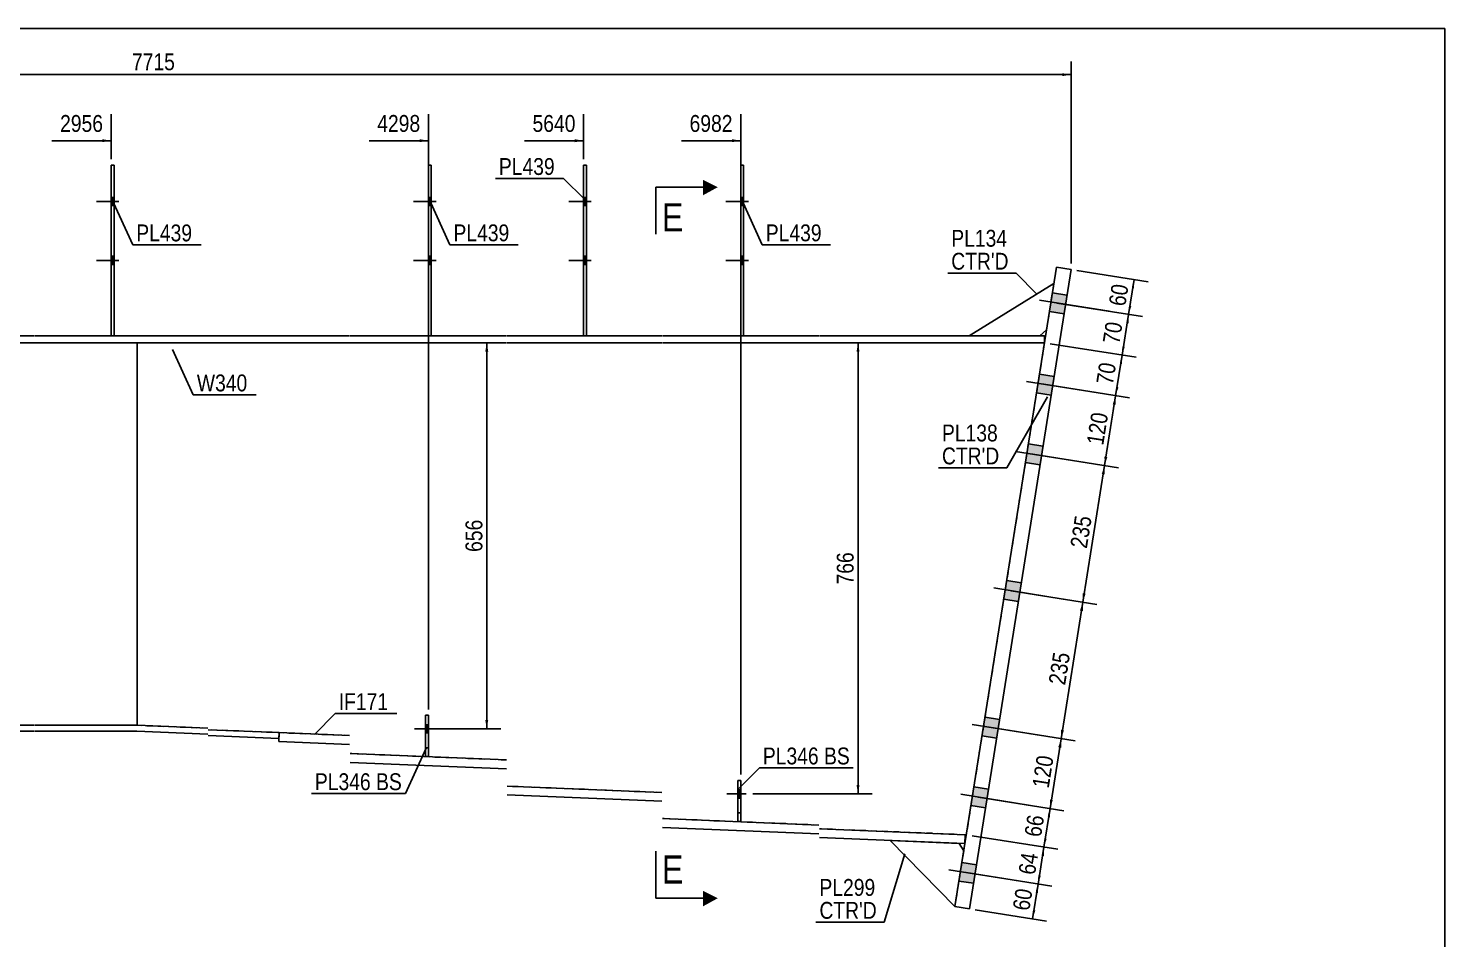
# Model space of a CAD drawing. Header units: millimetres. Extents: x -29 to 374, y -191 to 86.
# Drawn here: x 132.7 to 373.5, y -68.7 to 85.9 of the extents above; entities that cross this region are included whole.
import ezdxf

# ---------------------------------------------------------------- set-up
doc = ezdxf.new("R2010")
doc.units = ezdxf.units.MM
doc.linetypes.add('DXK_LINE_DOT1', pattern=[1.8814, 0.9407, -0.9407])
doc.linetypes.add('DXK_LINE_DOT2', pattern=[3.9198, 1.9599, -1.9599])
doc.styles.add('Arial Narrow', font='ARIALN.TTF', dxfattribs={"height": 0.2})

# ---------------------------------------------------------------- blocks, each defined once
blk = doc.blocks.new('Unknown-623699671-1210')
at = {"color": 5, "linetype": 'Continuous'}
for p, q in [((373.51, 85.92), (-26.49, 85.92)), ((373.51, -191.08), (373.51, 85.92))]:
    blk.add_line(p, q, dxfattribs=at)
blk = doc.blocks.new('Bolt-623699671-2019 - 1732')
at = {"color": 3, "linetype": 'DXK_LINE_DOT2'}
for p, q in [((254.77, -44.15), (251.47, -44.15)), ((253.82, -43.45), (253.32, -43.45)), ((253.82, -44.85), (253.32, -44.85))]:
    blk.add_line(p, q, dxfattribs=at)
blk = doc.blocks.new('Part-623699671-1764 - 1732')
at = {"color": 2, "linetype": 'Continuous'}
for p, q in [((200.22, -37.8), (200.22, -30.8)), ((200.22, -30.8), (200.72, -30.8)), ((200.72, -30.8), (200.72, -37.8)), ((200.72, -37.8), (200.22, -37.8))]:
    blk.add_line(p, q, dxfattribs=at)
at = {"color": 7, "linetype": 'DXK_LINE_DOT1'}
blk.add_line((200.22, -36.3), (200.72, -36.3), dxfattribs=at)
blk = doc.blocks.new('Bolt-623699671-1740 - 1732')
at = {"linetype": 'Continuous'}
blk.add_hatch(color=3, dxfattribs=at).paths.add_polyline_path([(200.72, -33.8), (200.72, -32.4), (200.22, -32.4), (200.22, -33.8)])
at = {"color": 3, "linetype": 'Continuous'}
for p, q in [((201.67, -33.1), (198.37, -33.1)), ((200.72, -32.4), (200.22, -32.4)), ((200.72, -33.8), (200.22, -33.8))]:
    blk.add_line(p, q, dxfattribs=at)
blk = doc.blocks.new('Bolt-623699671-1741 - 1732')
at = {"color": 3, "linetype": 'DXK_LINE_DOT2'}
for p, q in [((201.67, -33.1), (198.37, -33.1)), ((200.72, -32.4), (200.22, -32.4)), ((200.72, -33.8), (200.22, -33.8))]:
    blk.add_line(p, q, dxfattribs=at)
blk = doc.blocks.new('Bolt-623699671-1742 - 1732')
at = {"linetype": 'Continuous'}
for points in [[(201.22, 55.8), (201.22, 57.2), (200.72, 57.2), (200.72, 55.8)], [(201.22, 55.8), (201.22, 57.2), (200.72, 57.2), (200.72, 55.8)], [(201.22, 45.8), (201.22, 47.2), (200.72, 47.2), (200.72, 45.8)], [(201.22, 45.8), (201.22, 47.2), (200.72, 47.2), (200.72, 45.8)]]:
    blk.add_hatch(color=3, dxfattribs=at).paths.add_polyline_path(points)
at = {"color": 3, "linetype": 'Continuous'}
for p, q in [((202.02, 56.5), (198.22, 56.5)), ((202.02, 56.5), (198.22, 56.5)), ((201.22, 57.2), (200.72, 57.2)), ((201.22, 57.2), (200.72, 57.2)), ((201.22, 55.8), (200.72, 55.8)), ((201.22, 55.8), (200.72, 55.8)), ((202.02, 46.5), (198.22, 46.5)), ((202.02, 46.5), (198.22, 46.5)), ((201.22, 47.2), (200.72, 47.2)), ((201.22, 47.2), (200.72, 47.2)), ((201.22, 45.8), (200.72, 45.8)), ((201.22, 45.8), (200.72, 45.8))]:
    blk.add_line(p, q, dxfattribs=at)
blk = doc.blocks.new('Part-623699671-1786 - 1732')
at = {"color": 7, "linetype": 'DXK_LINE_DOT1'}
for p, q in [((200.22, -37.8), (200.22, -30.8)), ((200.22, -30.8), (200.72, -30.8)), ((200.72, -37.8), (200.72, -30.8)), ((200.72, -37.8), (200.22, -37.8))]:
    blk.add_line(p, q, dxfattribs=at)
blk = doc.blocks.new('Part-623699671-1791 - 1732')
at = {"color": 2, "linetype": 'Continuous'}
for p, q in [((201.22, 62.7), (200.72, 62.7)), ((200.72, 62.7), (200.72, 33.7)), ((201.22, 33.7), (201.22, 62.7))]:
    blk.add_line(p, q, dxfattribs=at)
at = {"color": 7, "linetype": 'DXK_LINE_DOT1'}
blk.add_line((200.72, 33.7), (201.22, 33.7), dxfattribs=at)
blk = doc.blocks.new('Part-623699671-2133 - 1732')
at = {"color": 2, "linetype": 'Continuous'}
for p, q in [((175.3, -35.23), (175.36, -33.73)), ((187.32, -35.73), (175.3, -35.23)), ((187.32, -34.23), (175.36, -33.73)), ((214.02, -38.39), (187.42, -37.29)), ((214.02, -39.89), (187.42, -38.8)), ((240.42, -43.91), (214.12, -42.83)), ((240.42, -45.41), (214.12, -44.33)), ((267.12, -49.44), (240.52, -48.34)), ((267.12, -50.94), (240.52, -49.84)), ((292.01, -51.08), (267.22, -50.06)), ((291.94, -52.58), (267.22, -51.56)), ((291.94, -52.56), (292.01, -51.08))]:
    blk.add_line(p, q, dxfattribs=at)
at = {"color": 7, "linetype": 'DXK_LINE_DOT1'}
for q in [(291.94, -52.56), (291.94, -52.58)]:
    blk.add_line((291.94, -52.58), q, dxfattribs=at)
blk = doc.blocks.new('Part-623699671-1984 - 1732')
at = {"color": 2, "linetype": 'Continuous'}
for p, q in [((227.62, 62.7), (227.12, 62.7)), ((227.12, 62.7), (227.12, 33.7)), ((227.62, 33.7), (227.62, 62.7))]:
    blk.add_line(p, q, dxfattribs=at)
at = {"color": 7, "linetype": 'DXK_LINE_DOT1'}
blk.add_line((227.12, 33.7), (227.62, 33.7), dxfattribs=at)
blk = doc.blocks.new('Part-623699671-1818 - 1732')
at = {"color": 2, "linetype": 'Continuous'}
for p, q in [((133.7, 33.7), (121.7, 33.7)), ((121.7, 33.7), (121.7, 32.5)), ((121.7, 32.5), (133.7, 32.5)), ((163.2, 33.7), (133.8, 33.7)), ((133.8, 32.5), (163.2, 32.5)), ((187.32, 33.7), (163.3, 33.7)), ((163.3, 32.5), (187.32, 32.5)), ((214.02, 33.7), (187.42, 33.7)), ((187.42, 32.5), (214.02, 32.5)), ((240.42, 33.7), (214.12, 33.7)), ((214.12, 32.5), (240.42, 32.5)), ((267.12, 33.7), (240.52, 33.7)), ((240.52, 32.5), (267.12, 32.5)), ((305.47, 33.7), (267.22, 33.7)), ((267.22, 32.5), (305.47, 32.5)), ((305.47, 32.5), (305.47, 33.7))]:
    blk.add_line(p, q, dxfattribs=at)
blk = doc.blocks.new('Part-623699671-1823 - 1732')
at = {"color": 2, "linetype": 'Continuous'}
for p, q in [((151.2, 32.5), (151.2, -32.5)), ((292.18, -51.09), (292.01, -51.08))]:
    blk.add_line(p, q, dxfattribs=at)
at = {"color": 7, "linetype": 'DXK_LINE_DOT1'}
for p, q in [((151.2, 32.5), (163.2, 32.5)), ((163.3, 32.5), (187.32, 32.5)), ((187.42, 32.5), (214.02, 32.5)), ((214.12, 32.5), (240.42, 32.5)), ((240.52, 32.5), (267.12, 32.5)), ((267.22, 32.5), (305.47, 32.5)), ((305.47, 32.5), (292.18, -51.09)), ((163.2, -32.99), (151.2, -32.5)), ((187.32, -34.23), (163.3, -33.24)), ((214.02, -38.39), (187.42, -37.29)), ((240.42, -43.91), (214.12, -42.83)), ((267.12, -49.44), (240.52, -48.34)), ((292.01, -51.08), (267.22, -50.06))]:
    blk.add_line(p, q, dxfattribs=at)
blk = doc.blocks.new('Bolt-623699671-2020 - 1732')
at = {"linetype": 'Continuous'}
for points in [[(254.32, 55.8), (254.32, 57.2), (253.82, 57.2), (253.82, 55.8)], [(254.32, 55.8), (254.32, 57.2), (253.82, 57.2), (253.82, 55.8)], [(254.32, 45.8), (254.32, 47.2), (253.82, 47.2), (253.82, 45.8)], [(254.32, 45.8), (254.32, 47.2), (253.82, 47.2), (253.82, 45.8)]]:
    blk.add_hatch(color=3, dxfattribs=at).paths.add_polyline_path(points)
at = {"color": 3, "linetype": 'Continuous'}
for p, q in [((255.12, 56.5), (251.32, 56.5)), ((255.12, 56.5), (251.32, 56.5)), ((254.32, 57.2), (253.82, 57.2)), ((254.32, 57.2), (253.82, 57.2)), ((254.32, 55.8), (253.82, 55.8)), ((254.32, 55.8), (253.82, 55.8)), ((255.12, 46.5), (251.32, 46.5)), ((255.12, 46.5), (251.32, 46.5)), ((254.32, 47.2), (253.82, 47.2)), ((254.32, 47.2), (253.82, 47.2)), ((254.32, 45.8), (253.82, 45.8)), ((254.32, 45.8), (253.82, 45.8))]:
    blk.add_line(p, q, dxfattribs=at)
blk = doc.blocks.new('Part-623699671-1828 - 1732')
at = {"color": 2, "linetype": 'Continuous'}
for p, q in [((40.5, -32.5), (0, -32.5)), ((40.5, -33.5), (0, -33.5)), ((109.6, -32.5), (40.6, -32.5)), ((109.6, -33.5), (40.6, -33.5)), ((133.7, -32.5), (109.7, -32.5)), ((133.7, -33.5), (109.7, -33.5)), ((151.2, -32.5), (133.8, -32.5)), ((151.18, -33.5), (133.8, -33.5)), ((163.2, -33.99), (151.18, -33.5)), ((151.2, -32.5), (163.2, -32.99)), ((163.3, -33.24), (175.36, -33.73)), ((175.32, -34.73), (163.3, -34.24)), ((175.36, -33.73), (175.32, -34.73))]:
    blk.add_line(p, q, dxfattribs=at)
at = {"color": 7, "linetype": 'DXK_LINE_DOT1'}
blk.add_line((0, -33.5), (0, -32.5), dxfattribs=at)
blk = doc.blocks.new('Part-623699671-1935 - 1732')
at = {"color": 2, "linetype": 'Continuous'}
for p, q in [((290.24, -63.3), (307.51, 45.34)), ((309.98, 44.94), (292.71, -63.69)), ((307.51, 45.34), (309.98, 44.94)), ((292.71, -63.69), (290.24, -63.3))]:
    blk.add_line(p, q, dxfattribs=at)
blk = doc.blocks.new('Part-623699671-1964 - 1732')
at = {"color": 2, "linetype": 'Continuous'}
for p, q in [((292.66, 33.7), (307.07, 42.59)), ((304.66, 33.7), (305.82, 34.69))]:
    blk.add_line(p, q, dxfattribs=at)
at = {"color": 7, "linetype": 'DXK_LINE_DOT1'}
for p, q in [((307.07, 42.59), (305.82, 34.69)), ((292.66, 33.7), (292.66, 33.7)), ((292.66, 33.7), (304.66, 33.7)), ((304.66, 33.7), (304.66, 33.7))]:
    blk.add_line(p, q, dxfattribs=at)
blk = doc.blocks.new('Part-623699671-1979 - 1732')
at = {"color": 2, "linetype": 'Continuous'}
for p, q in [((147.3, 62.7), (146.8, 62.7)), ((146.8, 62.7), (146.8, 33.7)), ((147.3, 33.7), (147.3, 62.7))]:
    blk.add_line(p, q, dxfattribs=at)
at = {"color": 7, "linetype": 'DXK_LINE_DOT1'}
blk.add_line((146.8, 33.7), (147.3, 33.7), dxfattribs=at)
blk = doc.blocks.new('Part-623699671-2123 - 1732')
at = {"color": 7, "linetype": 'DXK_LINE_DOT1'}
for p, q in [((253.32, -48.85), (253.32, -41.85)), ((253.32, -41.85), (253.82, -41.85)), ((253.82, -48.85), (253.82, -41.85)), ((253.82, -48.85), (253.32, -48.85))]:
    blk.add_line(p, q, dxfattribs=at)
blk = doc.blocks.new('Bolt-623699671-2018 - 1732')
at = {"linetype": 'Continuous'}
blk.add_hatch(color=3, dxfattribs=at).paths.add_polyline_path([(253.82, -44.85), (253.82, -43.45), (253.32, -43.45), (253.32, -44.85)])
at = {"color": 3, "linetype": 'Continuous'}
for p, q in [((254.77, -44.15), (251.47, -44.15)), ((253.82, -43.45), (253.32, -43.45)), ((253.82, -44.85), (253.32, -44.85))]:
    blk.add_line(p, q, dxfattribs=at)
blk = doc.blocks.new('Part-623699671-2059 - 1732')
at = {"color": 2, "linetype": 'Continuous'}
for p, q in [((290.24, -63.3), (279.22, -52.06)), ((290.95, -52.55), (279.22, -52.06)), ((291.74, -53.85), (290.95, -52.55))]:
    blk.add_line(p, q, dxfattribs=at)
at = {"color": 7, "linetype": 'DXK_LINE_DOT1'}
blk.add_line((291.74, -53.85), (290.24, -63.3), dxfattribs=at)
blk = doc.blocks.new('Part-623699671-2128 - 1732')
at = {"color": 2, "linetype": 'Continuous'}
for p, q in [((254.32, 62.7), (253.82, 62.7)), ((253.82, 62.7), (253.82, 33.7)), ((254.32, 33.7), (254.32, 62.7))]:
    blk.add_line(p, q, dxfattribs=at)
at = {"color": 7, "linetype": 'DXK_LINE_DOT1'}
blk.add_line((253.82, 33.7), (254.32, 33.7), dxfattribs=at)
blk = doc.blocks.new('Part-623699671-2064 - 1732')
at = {"color": 7, "linetype": 'DXK_LINE_DOT1'}
for p, q in [((0, 32.5), (0, -32.5)), ((0, 32.5), (40.5, 32.5)), ((40.6, 32.5), (109.6, 32.5)), ((109.7, 32.5), (133.7, 32.5)), ((133.8, 32.5), (151.2, 32.5)), ((151.2, 32.5), (151.2, -32.5)), ((0, -32.5), (40.5, -32.5)), ((40.6, -32.5), (109.6, -32.5)), ((109.7, -32.5), (133.7, -32.5)), ((133.8, -32.5), (151.2, -32.5))]:
    blk.add_line(p, q, dxfattribs=at)
blk = doc.blocks.new('Bolt-623699671-2022 - 1732')
at = {"linetype": 'Continuous'}
for points in [[(227.62, 55.8), (227.62, 57.2), (227.12, 57.2), (227.12, 55.8)], [(227.62, 55.8), (227.62, 57.2), (227.12, 57.2), (227.12, 55.8)], [(227.62, 45.8), (227.62, 47.2), (227.12, 47.2), (227.12, 45.8)], [(227.62, 45.8), (227.62, 47.2), (227.12, 47.2), (227.12, 45.8)]]:
    blk.add_hatch(color=3, dxfattribs=at).paths.add_polyline_path(points)
at = {"color": 3, "linetype": 'Continuous'}
for p, q in [((228.42, 56.5), (224.62, 56.5)), ((228.42, 56.5), (224.62, 56.5)), ((227.62, 57.2), (227.12, 57.2)), ((227.62, 57.2), (227.12, 57.2)), ((227.62, 55.8), (227.12, 55.8)), ((227.62, 55.8), (227.12, 55.8)), ((228.42, 46.5), (224.62, 46.5)), ((228.42, 46.5), (224.62, 46.5)), ((227.62, 47.2), (227.12, 47.2)), ((227.62, 47.2), (227.12, 47.2)), ((227.62, 45.8), (227.12, 45.8)), ((227.62, 45.8), (227.12, 45.8))]:
    blk.add_line(p, q, dxfattribs=at)
blk = doc.blocks.new('Bolt-623699671-2023 - 1732')
at = {"linetype": 'Continuous'}
for points in [[(147.3, 55.8), (147.3, 57.2), (146.8, 57.2), (146.8, 55.8)], [(147.3, 55.8), (147.3, 57.2), (146.8, 57.2), (146.8, 55.8)], [(147.3, 45.8), (147.3, 47.2), (146.8, 47.2), (146.8, 45.8)], [(147.3, 45.8), (147.3, 47.2), (146.8, 47.2), (146.8, 45.8)]]:
    blk.add_hatch(color=3, dxfattribs=at).paths.add_polyline_path(points)
at = {"color": 3, "linetype": 'Continuous'}
for p, q in [((148.1, 56.5), (144.3, 56.5)), ((148.1, 56.5), (144.3, 56.5)), ((147.3, 57.2), (146.8, 57.2)), ((147.3, 57.2), (146.8, 57.2)), ((147.3, 55.8), (146.8, 55.8)), ((147.3, 55.8), (146.8, 55.8)), ((148.1, 46.5), (144.3, 46.5)), ((148.1, 46.5), (144.3, 46.5)), ((147.3, 47.2), (146.8, 47.2)), ((147.3, 47.2), (146.8, 47.2)), ((147.3, 45.8), (146.8, 45.8)), ((147.3, 45.8), (146.8, 45.8))]:
    blk.add_line(p, q, dxfattribs=at)
blk = doc.blocks.new('Bolt-623699671-2026 - 1732')
at = {"linetype": 'Continuous'}
for points in [[(306.82, 40.99), (306.32, 37.83), (308.79, 37.44), (309.29, 40.6)], [(306.82, 40.99), (306.32, 37.83), (308.79, 37.44), (309.29, 40.6)], [(304.62, 27.17), (304.12, 24.01), (306.59, 23.61), (307.09, 26.77)], [(304.62, 27.17), (304.12, 24.01), (306.59, 23.61), (307.09, 26.77)], [(302.74, 15.31), (302.23, 12.15), (304.7, 11.76), (305.21, 14.92)], [(302.74, 15.31), (302.23, 12.15), (304.7, 11.76), (305.21, 14.92)], [(299.05, -7.89), (298.54, -11.05), (301.01, -11.45), (301.52, -8.29)], [(299.05, -7.89), (298.54, -11.05), (301.01, -11.45), (301.52, -8.29)], [(295.36, -31.1), (294.85, -34.26), (297.32, -34.66), (297.83, -31.49)], [(295.36, -31.1), (294.85, -34.26), (297.32, -34.66), (297.83, -31.49)], [(293.47, -42.95), (292.97, -46.11), (295.44, -46.51), (295.94, -43.35)], [(293.47, -42.95), (292.97, -46.11), (295.44, -46.51), (295.94, -43.35)], [(291.43, -55.79), (290.93, -58.95), (293.4, -59.34), (293.9, -56.18)], [(291.43, -55.79), (290.93, -58.95), (293.4, -59.34), (293.9, -56.18)]]:
    blk.add_hatch(color=3, dxfattribs=at).paths.add_polyline_path(points)
at = {"color": 3, "linetype": 'Continuous'}
for p, q in [((306.82, 40.99), (309.29, 40.6)), ((306.82, 40.99), (309.29, 40.6)), ((304.62, 39.72), (316.44, 37.84)), ((304.62, 39.72), (316.44, 37.84)), ((306.32, 37.83), (308.79, 37.44)), ((306.32, 37.83), (308.79, 37.44)), ((304.62, 27.17), (307.09, 26.77)), ((304.62, 27.17), (307.09, 26.77)), ((302.42, 25.9), (314.25, 24.02)), ((302.42, 25.9), (314.25, 24.02)), ((304.12, 24.01), (306.59, 23.61)), ((304.12, 24.01), (306.59, 23.61)), ((302.74, 15.31), (305.21, 14.92)), ((302.74, 15.31), (305.21, 14.92)), ((300.54, 14.04), (312.36, 12.16)), ((300.54, 14.04), (312.36, 12.16)), ((302.23, 12.15), (304.7, 11.76)), ((302.23, 12.15), (304.7, 11.76)), ((296.84, -9.16), (308.67, -11.04)), ((296.84, -9.16), (308.67, -11.04)), ((299.05, -7.89), (301.52, -8.29)), ((299.05, -7.89), (301.52, -8.29)), ((298.54, -11.05), (301.01, -11.45)), ((298.54, -11.05), (301.01, -11.45)), ((295.36, -31.1), (297.83, -31.49)), ((295.36, -31.1), (297.83, -31.49)), ((293.15, -32.37), (304.98, -34.25)), ((293.15, -32.37), (304.98, -34.25)), ((294.85, -34.26), (297.32, -34.66)), ((294.85, -34.26), (297.32, -34.66)), ((293.47, -42.95), (295.94, -43.35)), ((293.47, -42.95), (295.94, -43.35)), ((291.27, -44.22), (303.1, -46.1)), ((291.27, -44.22), (303.1, -46.1)), ((292.97, -46.11), (295.44, -46.51)), ((292.97, -46.11), (295.44, -46.51)), ((289.23, -57.06), (301.05, -58.94)), ((289.23, -57.06), (301.05, -58.94)), ((291.43, -55.79), (293.9, -56.18)), ((291.43, -55.79), (293.9, -56.18)), ((290.93, -58.95), (293.4, -59.34)), ((290.93, -58.95), (293.4, -59.34))]:
    blk.add_line(p, q, dxfattribs=at)
blk = doc.blocks.new('Part-623699671-2118 - 1732')
at = {"color": 2, "linetype": 'Continuous'}
for p, q in [((253.32, -48.85), (253.32, -41.85)), ((253.32, -41.85), (253.82, -41.85)), ((253.82, -41.85), (253.82, -48.85)), ((253.82, -48.85), (253.32, -48.85))]:
    blk.add_line(p, q, dxfattribs=at)
at = {"color": 7, "linetype": 'DXK_LINE_DOT1'}
blk.add_line((253.32, -47.35), (253.82, -47.35), dxfattribs=at)
blk = doc.blocks.new('StraightDimension-623699671-2229 - 1732')
at = {"linetype": 'Continuous'}
for points in [[(311.51, -13.01), (311.99, -11.57), (312, -13.09)], [(308.78, -33.34), (308.3, -34.78), (308.29, -33.26)]]:
    blk.add_hatch(color=7, dxfattribs=at).paths.add_polyline_path(points)
at = {"color": 7, "linetype": 'Continuous'}
for p, q in [((299.78, -9.63), (314.36, -11.95)), ((308.3, -34.78), (311.99, -11.57)), ((296.09, -32.84), (310.67, -35.16))]:
    blk.add_line(p, q, dxfattribs=at)
at = {"color": 0}
blk.add_wipeout([(310.52, -19.85), (306.37, -19.19), (305.32, -25.79), (309.47, -26.45)], dxfattribs=at)
at = {"color": 3, "style": 'Arial Narrow'}
blk.add_text('235', height=2.863, rotation=80.9647, dxfattribs=at).set_placement((308.97, -25.77))
blk = doc.blocks.new('StraightDimension-623699671-6986 - 1732')
at = {"linetype": 'Continuous'}
blk.add_hatch(color=7, dxfattribs=at).paths.add_polyline_path([(252.32, 67.08), (253.82, 66.83), (252.32, 66.58)])
at = {"color": 7, "linetype": 'Continuous'}
for p, q in [((253.82, -40.85), (253.82, 71.33)), ((243.76, 66.83), (253.82, 66.83))]:
    blk.add_line(p, q, dxfattribs=at)
at = {"color": 0}
blk.add_wipeout([(253.05, 67.73), (253.05, 71.93), (244.53, 71.93), (244.53, 67.73)], dxfattribs=at)
at = {"color": 3, "style": 'Arial Narrow'}
blk.add_text('6982', height=2.863, dxfattribs=at).set_placement((245.13, 68.33))
blk = doc.blocks.new('StraightDimension-623699671-6989 - 1732')
at = {"linetype": 'Continuous'}
blk.add_hatch(color=7, dxfattribs=at).paths.add_polyline_path([(145.3, 67.08), (146.8, 66.83), (145.3, 66.58)])
at = {"color": 7, "linetype": 'Continuous'}
for p, q in [((146.8, 63.7), (146.8, 71.33)), ((136.73, 66.83), (146.8, 66.83))]:
    blk.add_line(p, q, dxfattribs=at)
at = {"color": 0}
blk.add_wipeout([(146.02, 67.73), (146.02, 71.93), (137.51, 71.93), (137.51, 67.73)], dxfattribs=at)
at = {"color": 3, "style": 'Arial Narrow'}
blk.add_text('2956', height=2.863, dxfattribs=at).set_placement((138.11, 68.33))
blk = doc.blocks.new('StraightDimension-623699671-6988 - 1732')
at = {"linetype": 'Continuous'}
blk.add_hatch(color=7, dxfattribs=at).paths.add_polyline_path([(199.22, 67.08), (200.72, 66.83), (199.22, 66.58)])
at = {"color": 7, "linetype": 'Continuous'}
for p, q in [((200.72, -29.8), (200.72, 71.33)), ((190.66, 66.83), (200.72, 66.83))]:
    blk.add_line(p, q, dxfattribs=at)
at = {"color": 0}
blk.add_wipeout([(199.95, 67.73), (199.95, 71.93), (191.43, 71.93), (191.43, 67.73)], dxfattribs=at)
at = {"color": 3, "style": 'Arial Narrow'}
blk.add_text('4298', height=2.863, dxfattribs=at).set_placement((192.03, 68.33))
blk = doc.blocks.new('StraightDimension-623699671-2210 - 1732')
at = {"linetype": 'Continuous'}
for points in [[(303.89, -60.91), (304.37, -59.47), (304.38, -60.99)], [(303.91, -63.95), (303.43, -65.4), (303.42, -63.87)]]:
    blk.add_hatch(color=7, dxfattribs=at).paths.add_polyline_path(points)
at = {"color": 7, "linetype": 'Continuous'}
for p, q in [((292.15, -57.53), (306.74, -59.85)), ((303.43, -65.4), (304.37, -59.47)), ((293.69, -63.85), (305.8, -65.77))]:
    blk.add_line(p, q, dxfattribs=at)
at = {"color": 0}
blk.add_wipeout([(304.13, -60.01), (299.99, -59.35), (299.22, -64.15), (303.37, -64.81)], dxfattribs=at)
at = {"color": 3, "style": 'Arial Narrow'}
blk.add_text('60', height=2.863, rotation=80.9647, dxfattribs=at).set_placement((302.87, -64.12))
blk = doc.blocks.new('StraightDimension-623699671-2216 - 1732')
at = {"linetype": 'Continuous'}
for points in [[(304.89, -54.63), (305.37, -53.19), (305.38, -54.71)], [(304.85, -58.03), (304.37, -59.47), (304.36, -57.95)]]:
    blk.add_hatch(color=7, dxfattribs=at).paths.add_polyline_path(points)
at = {"color": 7, "linetype": 'Continuous'}
for p, q in [((293.17, -51.25), (307.74, -53.56)), ((304.37, -59.47), (305.37, -53.19)), ((292.15, -57.53), (306.74, -59.85))]:
    blk.add_line(p, q, dxfattribs=at)
at = {"color": 0}
blk.add_wipeout([(305.1, -53.91), (300.96, -53.25), (300.19, -58.04), (304.34, -58.7)], dxfattribs=at)
at = {"color": 3, "style": 'Arial Narrow'}
blk.add_text('64', height=2.863, rotation=80.9647, dxfattribs=at).set_placement((303.84, -58.02))
blk = doc.blocks.new('StraightDimension-623699671-2232 - 1732')
at = {"linetype": 'Continuous'}
for points in [[(315.2, 10.2), (315.68, 11.64), (315.69, 10.12)], [(312.47, -10.13), (311.99, -11.57), (311.98, -10.05)]]:
    blk.add_hatch(color=7, dxfattribs=at).paths.add_polyline_path(points)
at = {"color": 7, "linetype": 'Continuous'}
for p, q in [((303.47, 13.58), (318.05, 11.26)), ((311.99, -11.57), (315.68, 11.64)), ((299.78, -9.63), (314.36, -11.95))]:
    blk.add_line(p, q, dxfattribs=at)
at = {"color": 0}
blk.add_wipeout([(314.21, 3.36), (310.06, 4.02), (309.01, -2.58), (313.16, -3.24)], dxfattribs=at)
at = {"color": 3, "style": 'Arial Narrow'}
blk.add_text('235', height=2.863, rotation=80.9647, dxfattribs=at).set_placement((312.66, -2.56))
blk = doc.blocks.new('StraightDimension-623699671-2235 - 1732')
at = {"linetype": 'Continuous'}
for points in [[(317.08, 22.05), (317.56, 23.49), (317.57, 21.97)], [(316.16, 13.08), (315.68, 11.64), (315.67, 13.16)]]:
    blk.add_hatch(color=7, dxfattribs=at).paths.add_polyline_path(points)
at = {"color": 7, "linetype": 'Continuous'}
for p, q in [((305.36, 25.44), (319.93, 23.12)), ((315.68, 11.64), (317.56, 23.49)), ((303.47, 13.58), (318.05, 11.26))]:
    blk.add_line(p, q, dxfattribs=at)
at = {"color": 0}
blk.add_wipeout([(317, 20.89), (312.85, 21.55), (311.8, 14.95), (315.95, 14.29)], dxfattribs=at)
at = {"color": 3, "style": 'Arial Narrow'}
blk.add_text('120', height=2.863, rotation=80.9647, dxfattribs=at).set_placement((315.45, 14.98))
blk = doc.blocks.new('StraightDimension-623699671-2241 - 1732')
at = {"linetype": 'Continuous'}
for points in [[(318.18, 28.96), (318.66, 30.4), (318.67, 28.88)], [(318.05, 24.94), (317.56, 23.49), (317.55, 25.02)]]:
    blk.add_hatch(color=7, dxfattribs=at).paths.add_polyline_path(points)
at = {"color": 7, "linetype": 'Continuous'}
for p, q in [((306.46, 32.34), (321.03, 30.03)), ((317.56, 23.49), (318.66, 30.4)), ((305.36, 25.44), (319.93, 23.12))]:
    blk.add_line(p, q, dxfattribs=at)
at = {"color": 0}
blk.add_wipeout([(318.35, 29.37), (314.2, 30.03), (313.44, 25.23), (317.58, 24.57)], dxfattribs=at)
at = {"color": 3, "style": 'Arial Narrow'}
blk.add_text('70', height=2.863, rotation=80.9647, dxfattribs=at).set_placement((317.08, 25.26))
blk = doc.blocks.new('StraightDimension-623699671-2250 - 1732')
at = {"linetype": 'Continuous'}
for points in [[(305.93, -48.07), (306.41, -46.63), (306.42, -48.15)], [(305.85, -51.75), (305.37, -53.19), (305.36, -51.67)]]:
    blk.add_hatch(color=7, dxfattribs=at).paths.add_polyline_path(points)
at = {"color": 7, "linetype": 'Continuous'}
for p, q in [((294.21, -44.69), (308.78, -47.01)), ((305.37, -53.19), (306.41, -46.63)), ((293.17, -51.25), (307.74, -53.56))]:
    blk.add_line(p, q, dxfattribs=at)
at = {"color": 0}
blk.add_wipeout([(306.12, -47.49), (301.98, -46.83), (301.21, -51.62), (305.36, -52.28)], dxfattribs=at)
at = {"color": 3, "style": 'Arial Narrow'}
blk.add_text('66', height=2.863, rotation=80.9647, dxfattribs=at).set_placement((304.86, -51.6))
blk = doc.blocks.new('StraightDimension-623699671-2259 - 1732')
at = {"linetype": 'Continuous'}
for points in [[(307.81, -36.22), (308.3, -34.78), (308.31, -36.3)], [(306.89, -45.19), (306.41, -46.63), (306.4, -45.11)]]:
    blk.add_hatch(color=7, dxfattribs=at).paths.add_polyline_path(points)
at = {"color": 7, "linetype": 'Continuous'}
for p, q in [((296.09, -32.84), (310.67, -35.16)), ((306.41, -46.63), (308.3, -34.78)), ((294.21, -44.69), (308.78, -47.01))]:
    blk.add_line(p, q, dxfattribs=at)
at = {"color": 0}
blk.add_wipeout([(307.73, -37.38), (303.58, -36.72), (302.53, -43.32), (306.68, -43.98)], dxfattribs=at)
at = {"color": 3, "style": 'Arial Narrow'}
blk.add_text('120', height=2.863, rotation=80.9647, dxfattribs=at).set_placement((306.18, -43.3))
blk = doc.blocks.new('StraightDimension-623699671-2264 - 1732')
at = {"linetype": 'Continuous'}
for points in [[(319.28, 35.87), (319.76, 37.31), (319.77, 35.79)], [(319.14, 31.84), (318.66, 30.4), (318.65, 31.92)]]:
    blk.add_hatch(color=7, dxfattribs=at).paths.add_polyline_path(points)
at = {"color": 7, "linetype": 'Continuous'}
for p, q in [((307.56, 39.25), (322.13, 36.94)), ((318.66, 30.4), (319.76, 37.31)), ((306.46, 32.34), (321.03, 30.03))]:
    blk.add_line(p, q, dxfattribs=at)
at = {"color": 0}
blk.add_wipeout([(319.44, 36.28), (315.3, 36.94), (314.53, 32.14), (318.68, 31.48)], dxfattribs=at)
at = {"color": 3, "style": 'Arial Narrow'}
blk.add_text('70', height=2.863, rotation=80.9647, dxfattribs=at).set_placement((318.18, 32.17))
blk = doc.blocks.new('StraightDimension-623699671-2284 - 1732')
at = {"linetype": 'Continuous'}
for points in [[(320.22, 41.8), (320.7, 43.24), (320.71, 41.72)], [(320.24, 38.76), (319.76, 37.31), (319.75, 38.83)]]:
    blk.add_hatch(color=7, dxfattribs=at).paths.add_polyline_path(points)
at = {"color": 7, "linetype": 'Continuous'}
for p, q in [((310.97, 44.79), (323.07, 42.86)), ((319.76, 37.31), (320.7, 43.24)), ((307.56, 39.25), (322.13, 36.94))]:
    blk.add_line(p, q, dxfattribs=at)
at = {"color": 0}
blk.add_wipeout([(320.47, 42.7), (316.32, 43.36), (315.55, 38.56), (319.7, 37.9)], dxfattribs=at)
at = {"color": 3, "style": 'Arial Narrow'}
blk.add_text('60', height=2.863, rotation=80.9647, dxfattribs=at).set_placement((319.2, 38.59))
blk = doc.blocks.new('StraightDimension-623699671-2304 - 1732')
at = {"linetype": 'Continuous'}
for points in [[(273.52, 31), (273.77, 32.5), (274.02, 31)], [(274.02, -42.65), (273.77, -44.15), (273.52, -42.65)]]:
    blk.add_hatch(color=7, dxfattribs=at).paths.add_polyline_path(points)
at = {"color": 7, "linetype": 'Continuous'}
for p, q in [((255.87, 32.5), (276.17, 32.5)), ((273.77, -44.15), (273.77, 32.5)), ((255.9, -44.15), (276.17, -44.15))]:
    blk.add_line(p, q, dxfattribs=at)
at = {"color": 0}
blk.add_wipeout([(273.62, -2.48), (269.42, -2.48), (269.42, -9.17), (273.62, -9.17)], dxfattribs=at)
at = {"color": 3, "style": 'Arial Narrow'}
blk.add_text('766', height=2.863, rotation=90.0002, dxfattribs=at).set_placement((273.02, -8.57))
blk = doc.blocks.new('StraightDimension-623699671-2523 - 1732')
at = {"linetype": 'Continuous'}
blk.add_hatch(color=7, dxfattribs=at).paths.add_polyline_path([(308.48, 78.3), (309.98, 78.05), (308.48, 77.8)])
at = {"color": 7, "linetype": 'Continuous'}
for p, q in [((309.98, 45.94), (309.98, 80.3)), ((-2, 78.05), (309.98, 78.05))]:
    blk.add_line(p, q, dxfattribs=at)
at = {"color": 0}
blk.add_wipeout([(158.25, 78.2), (158.25, 82.4), (149.73, 82.4), (149.73, 78.2)], dxfattribs=at)
at = {"color": 3, "style": 'Arial Narrow'}
blk.add_text('7715', height=2.863, dxfattribs=at).set_placement((150.33, 78.8))
blk = doc.blocks.new('StraightDimension-623699671-6022 - 1732')
at = {"linetype": 'Continuous'}
for points in [[(210.4, 31), (210.65, 32.5), (210.9, 31)], [(210.9, -31.6), (210.65, -33.1), (210.4, -31.6)]]:
    blk.add_hatch(color=7, dxfattribs=at).paths.add_polyline_path(points)
at = {"color": 7, "linetype": 'Continuous'}
for p, q in [((122.7, 32.5), (213.05, 32.5)), ((210.65, -33.1), (210.65, 32.5)), ((200.3, -33.1), (213.05, -33.1))]:
    blk.add_line(p, q, dxfattribs=at)
at = {"color": 0}
blk.add_wipeout([(210.5, 3.04), (206.3, 3.04), (206.3, -3.64), (210.5, -3.64)], dxfattribs=at)
at = {"color": 3, "style": 'Arial Narrow'}
blk.add_text('656', height=2.863, rotation=90.0002, dxfattribs=at).set_placement((209.9, -3.04))
blk = doc.blocks.new('StraightDimension-623699671-6987 - 1732')
at = {"linetype": 'Continuous'}
blk.add_hatch(color=7, dxfattribs=at).paths.add_polyline_path([(225.62, 67.08), (227.12, 66.83), (225.62, 66.58)])
at = {"color": 7, "linetype": 'Continuous'}
for p, q in [((227.12, 63.7), (227.12, 71.33)), ((217.06, 66.83), (227.12, 66.83))]:
    blk.add_line(p, q, dxfattribs=at)
at = {"color": 0}
blk.add_wipeout([(226.35, 67.73), (226.35, 71.93), (217.83, 71.93), (217.83, 67.73)], dxfattribs=at)
at = {"color": 3, "style": 'Arial Narrow'}
blk.add_text('5640', height=2.863, dxfattribs=at).set_placement((218.43, 68.33))
blk = doc.blocks.new('Mark-623699671-1980 - 1732')
at = {"color": 7, "linetype": 'Continuous'}
blk.add_line((227.25, 56.87), (223.71, 60.41), dxfattribs=at)
at = {"color": 0}
blk.add_wipeout([(222.21, 61.01), (222.21, 64.01), (212.71, 64.01), (212.71, 61.01)], dxfattribs=at)
blk.add_wipeout([(222.21, 61.01), (222.21, 64.01), (212.71, 64.01), (212.71, 61.01)], dxfattribs=at)
at = {"color": 7, "linetype": 'Continuous'}
blk.add_line((212.11, 60.41), (223.71, 60.41), dxfattribs=at)
at = {"color": 3, "style": 'Arial Narrow'}
blk.add_text('PL439', height=2.863, dxfattribs=at).set_placement((212.71, 61.01))
blk = doc.blocks.new('Mark-623699671-1787 - 1732')
at = {"color": 0}
blk.add_wipeout([(214.49, 49.74), (214.49, 52.74), (204.99, 52.74), (204.99, 49.74)], dxfattribs=at)
blk.add_wipeout([(214.49, 49.74), (214.49, 52.74), (204.99, 52.74), (204.99, 49.74)], dxfattribs=at)
at = {"color": 7, "linetype": 'Continuous'}
for p, q in [((200.85, 56.87), (204.39, 49.14)), ((204.39, 49.14), (215.99, 49.14))]:
    blk.add_line(p, q, dxfattribs=at)
at = {"color": 3, "style": 'Arial Narrow'}
blk.add_text('PL439', height=2.863, dxfattribs=at).set_placement((204.99, 49.74))
blk = doc.blocks.new('Mark-623699671-1931 - 1732')
at = {"color": 7, "linetype": 'Continuous'}
blk.add_line((305.97, 23.34), (299.04, 11.24), dxfattribs=at)
at = {"color": 0}
blk.add_wipeout([(297.54, 15.74), (297.54, 18.74), (288.04, 18.74), (288.04, 15.74)], dxfattribs=at)
blk.add_wipeout([(297.54, 15.74), (297.54, 18.74), (288.04, 18.74), (288.04, 15.74)], dxfattribs=at)
blk.add_wipeout([(297.8, 11.84), (297.8, 14.84), (288.04, 14.84), (288.04, 11.84)], dxfattribs=at)
blk.add_wipeout([(297.8, 11.84), (297.8, 14.84), (288.04, 14.84), (288.04, 11.84)], dxfattribs=at)
at = {"color": 7, "linetype": 'Continuous'}
blk.add_line((287.44, 11.24), (299.04, 11.24), dxfattribs=at)
at = {"color": 3, "style": 'Arial Narrow'}
blk.add_text('PL138', height=2.863, dxfattribs=at).set_placement((288.04, 15.74))
at = {"color": 1, "style": 'Arial Narrow'}
blk.add_text("CTR'D", height=2.863, dxfattribs=at).set_placement((288.04, 11.84))
blk = doc.blocks.new('Mark-623699671-2129 - 1732')
at = {"color": 0}
blk.add_wipeout([(193.88, -29.91), (193.88, -26.91), (185.48, -26.91), (185.48, -29.91)], dxfattribs=at)
blk.add_wipeout([(193.88, -29.91), (193.88, -26.91), (185.48, -26.91), (185.48, -29.91)], dxfattribs=at)
at = {"color": 7, "linetype": 'Continuous'}
for p, q in [((181.34, -34.05), (184.88, -30.51)), ((184.88, -30.51), (195.38, -30.51))]:
    blk.add_line(p, q, dxfattribs=at)
at = {"color": 3, "style": 'Arial Narrow'}
blk.add_text('IF171', height=2.863, dxfattribs=at).set_placement((185.48, -29.91))
blk = doc.blocks.new('Mark-623699671-1819 - 1732')
at = {"color": 0}
blk.add_wipeout([(169.95, 24.24), (169.95, 27.24), (161.36, 27.24), (161.36, 24.24)], dxfattribs=at)
blk.add_wipeout([(169.95, 24.24), (169.95, 27.24), (161.36, 27.24), (161.36, 24.24)], dxfattribs=at)
at = {"color": 7, "linetype": 'Continuous'}
for p, q in [((157.22, 31.38), (160.76, 23.64)), ((160.76, 23.64), (171.45, 23.64))]:
    blk.add_line(p, q, dxfattribs=at)
at = {"color": 3, "style": 'Arial Narrow'}
blk.add_text('W340', height=2.863, dxfattribs=at).set_placement((161.36, 24.24))
blk = doc.blocks.new('Mark-623699671-1960 - 1732')
at = {"color": 7, "linetype": 'Continuous'}
blk.add_line((304.16, 40.78), (300.63, 44.32), dxfattribs=at)
at = {"color": 0}
blk.add_wipeout([(299.13, 48.82), (299.13, 51.82), (289.62, 51.82), (289.62, 48.82)], dxfattribs=at)
blk.add_wipeout([(299.13, 48.82), (299.13, 51.82), (289.62, 51.82), (289.62, 48.82)], dxfattribs=at)
blk.add_wipeout([(299.38, 44.92), (299.38, 47.92), (289.62, 47.92), (289.62, 44.92)], dxfattribs=at)
blk.add_wipeout([(299.38, 44.92), (299.38, 47.92), (289.62, 47.92), (289.62, 44.92)], dxfattribs=at)
at = {"color": 7, "linetype": 'Continuous'}
blk.add_line((289.02, 44.32), (300.63, 44.32), dxfattribs=at)
at = {"color": 3, "style": 'Arial Narrow'}
blk.add_text('PL134', height=2.863, dxfattribs=at).set_placement((289.62, 48.82))
at = {"color": 1, "style": 'Arial Narrow'}
blk.add_text("CTR'D", height=2.863, dxfattribs=at).set_placement((289.62, 44.92))
blk = doc.blocks.new('Mark-623699671-2055 - 1732')
at = {"color": 7, "linetype": 'Continuous'}
blk.add_line((281.75, -54.34), (278.22, -65.97), dxfattribs=at)
at = {"color": 0}
blk.add_wipeout([(276.72, -61.47), (276.72, -58.47), (267.21, -58.47), (267.21, -61.47)], dxfattribs=at)
blk.add_wipeout([(276.72, -61.47), (276.72, -58.47), (267.21, -58.47), (267.21, -61.47)], dxfattribs=at)
blk.add_wipeout([(276.97, -65.37), (276.97, -62.37), (267.21, -62.37), (267.21, -65.37)], dxfattribs=at)
blk.add_wipeout([(276.97, -65.37), (276.97, -62.37), (267.21, -62.37), (267.21, -65.37)], dxfattribs=at)
at = {"color": 7, "linetype": 'Continuous'}
blk.add_line((266.61, -65.97), (278.22, -65.97), dxfattribs=at)
at = {"color": 3, "style": 'Arial Narrow'}
blk.add_text('PL299', height=2.863, dxfattribs=at).set_placement((267.21, -61.47))
at = {"color": 1, "style": 'Arial Narrow'}
blk.add_text("CTR'D", height=2.863, dxfattribs=at).set_placement((267.21, -65.37))
blk = doc.blocks.new('Mark-623699671-1975 - 1732')
at = {"color": 0}
blk.add_wipeout([(160.57, 49.73), (160.57, 52.73), (151.06, 52.73), (151.06, 49.73)], dxfattribs=at)
blk.add_wipeout([(160.57, 49.73), (160.57, 52.73), (151.06, 52.73), (151.06, 49.73)], dxfattribs=at)
at = {"color": 7, "linetype": 'Continuous'}
for p, q in [((146.93, 56.87), (150.46, 49.13)), ((150.46, 49.13), (162.07, 49.13))]:
    blk.add_line(p, q, dxfattribs=at)
at = {"color": 3, "style": 'Arial Narrow'}
blk.add_text('PL439', height=2.863, dxfattribs=at).set_placement((151.06, 49.73))
blk = doc.blocks.new('SectionMark-623699671-2699 - 1732')
at = {"linetype": 'Continuous'}
for points in [[(247.42, 60.18), (249.92, 58.93), (247.42, 57.56)], [(247.42, -60.63), (249.92, -61.88), (247.42, -63.25)]]:
    blk.add_hatch(color=30, dxfattribs=at).paths.add_polyline_path(points)
at = {"color": 30, "linetype": 'Continuous'}
for p, q in [((239.42, 58.93), (247.42, 58.93)), ((239.42, -61.88), (247.42, -61.88))]:
    blk.add_line(p, q, dxfattribs=at)
at = {"color": 0, "linetype": 'Continuous'}
for points in [[(244.07, 51.43), (244.07, 56.43), (240.42, 56.43), (240.42, 51.43)], [(244.07, -59.38), (244.07, -54.38), (240.42, -54.38), (240.42, -59.38)]]:
    blk.add_wipeout(points, dxfattribs=at)
at = {"color": 30, "linetype": 'Continuous'}
for p, q in [((239.42, 58.93), (239.42, 50.93)), ((239.42, -61.88), (239.42, -53.88))]:
    blk.add_line(p, q, dxfattribs=at)
at = {"color": 6, "linetype": 'Continuous', "style": 'Arial Narrow'}
for p in [(240.42, 51.43), (240.42, -59.38)]:
    blk.add_text('E', height=4.77, dxfattribs=at).set_placement(p)
blk = doc.blocks.new('MarkSet-623699671-2718 - 1732')
at = {"color": 0}
blk.add_wipeout([(267.09, -39.14), (267.09, -36.14), (257.59, -36.14), (257.59, -39.14)], dxfattribs=at)
blk.add_wipeout([(267.09, -39.14), (267.09, -36.14), (257.59, -36.14), (257.59, -39.14)], dxfattribs=at)
at = {"color": 7, "linetype": 'Continuous'}
blk.add_line((253.45, -43.28), (256.99, -39.74), dxfattribs=at)
at = {"color": 0}
blk.add_wipeout([(272.37, -39.14), (272.37, -36.14), (267.99, -36.14), (267.99, -39.14)], dxfattribs=at)
blk.add_wipeout([(272.37, -39.14), (272.37, -36.14), (267.99, -36.14), (267.99, -39.14)], dxfattribs=at)
at = {"color": 7, "linetype": 'Continuous'}
blk.add_line((256.99, -39.74), (272.97, -39.74), dxfattribs=at)
at = {"color": 3, "style": 'Arial Narrow'}
for s, p in [('PL346', (257.59, -39.14)), ('BS', (267.99, -39.14))]:
    blk.add_text(s, height=2.863, dxfattribs=at).set_placement(p)
blk = doc.blocks.new('MarkSet-623699671-2747 - 1732')
at = {"color": 0}
blk.add_wipeout([(190.93, -43.51), (190.93, -40.51), (181.43, -40.51), (181.43, -43.51)], dxfattribs=at)
blk.add_wipeout([(190.93, -43.51), (190.93, -40.51), (181.43, -40.51), (181.43, -43.51)], dxfattribs=at)
blk.add_wipeout([(196.21, -43.51), (196.21, -40.51), (191.83, -40.51), (191.83, -43.51)], dxfattribs=at)
blk.add_wipeout([(196.21, -43.51), (196.21, -40.51), (191.83, -40.51), (191.83, -43.51)], dxfattribs=at)
at = {"color": 7, "linetype": 'Continuous'}
for p in [(200.35, -36.37), (180.83, -44.11)]:
    blk.add_line(p, (196.81, -44.11), dxfattribs=at)
at = {"color": 3, "style": 'Arial Narrow'}
for s, p in [('PL346', (181.43, -43.51)), ('BS', (191.83, -43.51))]:
    blk.add_text(s, height=2.863, dxfattribs=at).set_placement(p)
blk = doc.blocks.new('Mark-623699671-4767 - 1732')
at = {"color": 0}
blk.add_wipeout([(267.59, 49.74), (267.59, 52.74), (258.09, 52.74), (258.09, 49.74)], dxfattribs=at)
blk.add_wipeout([(267.59, 49.74), (267.59, 52.74), (258.09, 52.74), (258.09, 49.74)], dxfattribs=at)
at = {"color": 7, "linetype": 'Continuous'}
for p, q in [((253.95, 56.87), (257.49, 49.14)), ((257.49, 49.14), (269.09, 49.14))]:
    blk.add_line(p, q, dxfattribs=at)
at = {"color": 3, "style": 'Arial Narrow'}
blk.add_text('PL439', height=2.863, dxfattribs=at).set_placement((258.09, 49.74))

msp = doc.modelspace()

# ---------------------------------------------------------------- block references
for name in ['Unknown-623699671-1210', 'Part-623699671-1979 - 1732', 'Part-623699671-1791 - 1732', 'Part-623699671-1984 - 1732', 'Part-623699671-2128 - 1732', 'Bolt-623699671-2023 - 1732', 'Bolt-623699671-1742 - 1732', 'Bolt-623699671-2022 - 1732', 'Bolt-623699671-2020 - 1732', 'Part-623699671-1935 - 1732', 'Bolt-623699671-2026 - 1732', 'Part-623699671-1964 - 1732', 'Part-623699671-2064 - 1732', 'Part-623699671-1818 - 1732', 'Part-623699671-1823 - 1732', 'Part-623699671-1764 - 1732', 'Part-623699671-1786 - 1732', 'Part-623699671-1828 - 1732', 'Bolt-623699671-1740 - 1732', 'Bolt-623699671-1741 - 1732', 'Part-623699671-2133 - 1732', 'Part-623699671-2123 - 1732', 'Part-623699671-2118 - 1732', 'Bolt-623699671-2019 - 1732', 'Bolt-623699671-2018 - 1732', 'Part-623699671-2059 - 1732']:
    msp.add_blockref(name, (0, 0))

# ---------------------------------------------------------------- next in the draw order: block references
for name in ['StraightDimension-623699671-6989 - 1732', 'StraightDimension-623699671-6988 - 1732', 'StraightDimension-623699671-6986 - 1732', 'StraightDimension-623699671-2304 - 1732', 'StraightDimension-623699671-2229 - 1732', 'MarkSet-623699671-2747 - 1732', 'Mark-623699671-2055 - 1732', 'StraightDimension-623699671-2210 - 1732']:
    msp.add_blockref(name, (0, 0))

# ---------------------------------------------------------------- next in the draw order: block references
for name in ['StraightDimension-623699671-6022 - 1732', 'StraightDimension-623699671-2232 - 1732', 'MarkSet-623699671-2718 - 1732', 'StraightDimension-623699671-2216 - 1732']:
    msp.add_blockref(name, (0, 0))

# ---------------------------------------------------------------- next in the draw order: block references
for name in ['Mark-623699671-1819 - 1732', 'StraightDimension-623699671-2235 - 1732', 'Mark-623699671-2129 - 1732', 'StraightDimension-623699671-2250 - 1732']:
    msp.add_blockref(name, (0, 0))

# ---------------------------------------------------------------- next in the draw order: block references
for name in ['StraightDimension-623699671-2241 - 1732', 'StraightDimension-623699671-2259 - 1732']:
    msp.add_blockref(name, (0, 0))

# ---------------------------------------------------------------- next in the draw order: block references
for name in ['StraightDimension-623699671-2264 - 1732', 'Mark-623699671-1931 - 1732']:
    msp.add_blockref(name, (0, 0))

# ---------------------------------------------------------------- next in the draw order: block references
msp.add_blockref('StraightDimension-623699671-2284 - 1732', (0, 0))

# ---------------------------------------------------------------- next in the draw order: block references
msp.add_blockref('StraightDimension-623699671-2523 - 1732', (0, 0))

# ---------------------------------------------------------------- next in the draw order: block references
for name in ['StraightDimension-623699671-6987 - 1732', 'SectionMark-623699671-2699 - 1732', 'Mark-623699671-1975 - 1732', 'Mark-623699671-4767 - 1732', 'Mark-623699671-1960 - 1732']:
    msp.add_blockref(name, (0, 0))

# ---------------------------------------------------------------- next in the draw order: block references
msp.add_blockref('Mark-623699671-1980 - 1732', (0, 0))

# ---------------------------------------------------------------- next in the draw order: block references
msp.add_blockref('Mark-623699671-1787 - 1732', (0, 0))

doc.saveas('drawing.dxf')
